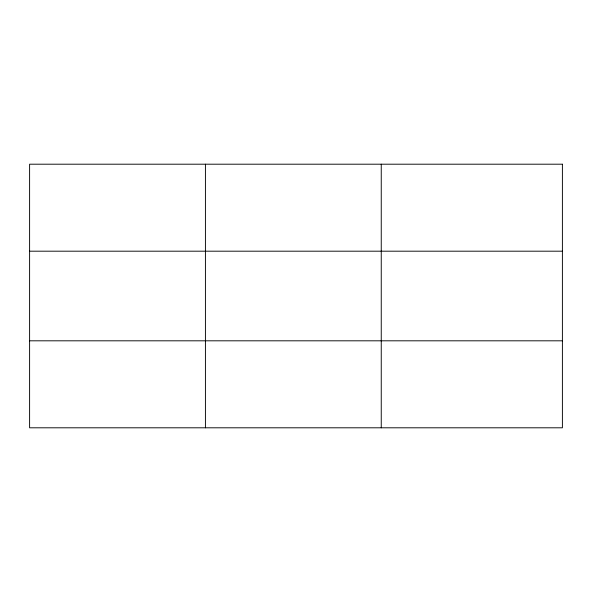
<?xml version="1.0" encoding="UTF-8"?>
<svg xmlns="http://www.w3.org/2000/svg" width="592" height="592" viewBox="0 0 592 592"><rect width="100%" height="100%" fill="white"/><g stroke="black" fill="none" stroke-linecap="round" stroke-linejoin="round"><path stroke-width="0.89" d="M205.424 427.801L205.424 164.199M381.248 427.801L381.248 164.199M29.6 251.186L562.4 251.186M29.6 340.814L562.4 340.814M562.4 164.199L562.4 427.801L29.6 427.801L29.6 164.199L562.4 164.199"/></g></svg>
